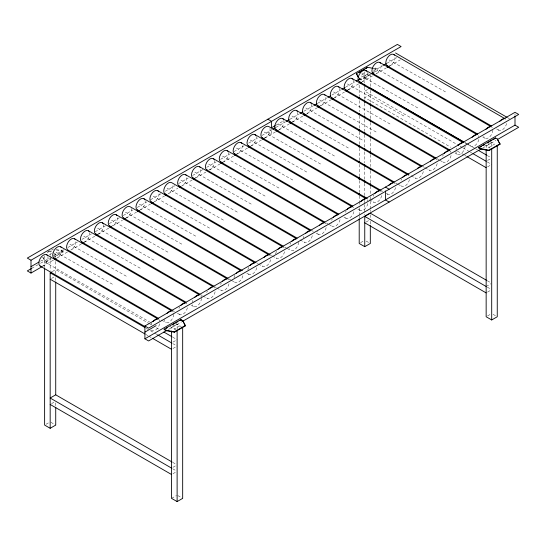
<?xml version="1.0" encoding="UTF-8"?>
<svg xmlns="http://www.w3.org/2000/svg" width="546" height="546" viewBox="0 0 546 546"><rect width="100%" height="100%" fill="white"/><g stroke="black" fill="none" stroke-linecap="round" stroke-linejoin="round"><path stroke-width="0.41" stroke-dasharray="2.73 2.05" d="M47.4 252.115L51.563 249.706M47.4 252.539L52.948 249.338L52.948 248.908L55.446 249.385M49.481 254.545L51.563 253.344M361.984 73.696L361.984 74.12L366.148 71.717M40.465 261.179L41.919 260.34L149.468 321.874M275.887 125.259L282.487 121.451M53.644 255.344L55.726 254.143L55.726 257.398M364.755 75.723L367.533 74.12L369.383 75.191M31.729 268.359L39.844 263.67M40.581 263.247L49.44 258.135M53.863 255.576L64.196 249.611M67.888 247.481L77.477 241.946M81.907 239.387L91.503 233.852M95.188 231.722L105.521 225.757M109.214 223.621L119.54 217.663M123.232 215.527L132.821 209.992M137.251 207.432L146.847 201.897M150.532 199.768L160.865 193.803M165.295 191.243L174.884 185.708M178.576 183.579L188.172 178.037M192.595 175.484L202.928 169.519M206.62 167.39L216.209 161.848M220.639 159.296L230.228 153.754M233.92 151.624L244.253 145.659M248.676 143.1L257.535 137.988M261.964 135.435L272.283 129.477M275.962 127.355L285.531 121.826M289.946 119.281L299.515 113.752M303.931 111.207L313.5 105.678M317.915 103.133L327.484 97.604M331.9 95.059L341.462 89.53M345.877 86.985L354.716 81.886M359.132 79.334L368.693 73.812M373.116 71.26L382.678 65.738M387.094 63.186L396.662 57.664M43.038 257.378L44.622 260.128L46.471 261.193L50.819 258.688M54.436 256.593L63.124 251.576L63.124 252.006L54.798 256.811M359.207 78.501L361.056 79.573L369.744 74.556M373.368 72.461L377.709 69.956L377.709 70.379L372.857 73.184M42.636 257.118L44.622 260.551L46.471 261.623L51.331 258.818M359.207 78.931L361.056 79.996L370.775 74.386M42.806 266.236L53.877 259.841M56.832 258.142L67.895 251.747M70.85 250.048L81.183 244.082M84.132 242.376L95.202 235.988M98.15 234.282L109.22 227.894M112.913 225.764L122.502 220.222M126.194 218.093L136.527 212.128M140.213 209.998L150.546 204.033M154.238 201.904L164.564 195.939M168.257 193.81L177.846 188.268M181.538 186.138L192.608 179.75M195.557 178.044L205.89 172.079M209.582 169.949L219.908 163.984M222.864 162.278L233.934 155.89M236.882 154.184L247.952 147.795M250.907 146.089L261.971 139.701M264.926 137.995L275.983 131.613M278.924 129.914L289.23 123.962M292.171 122.263L303.214 115.889M306.893 113.766L317.199 107.815M320.877 105.692L331.183 99.741M334.125 98.041L344.43 92.097M348.109 89.967L359.152 83.599L359.207 96.335M362.094 81.9L372.399 75.949M376.078 73.826L386.384 67.875M390.062 65.752L400.368 59.801M52.252 271.615L55.726 269.608L149.16 323.553M367.533 89.585L364.755 91.189L458.927 145.557M51.563 278.426L54.334 276.822M370.311 94.397L364.755 97.597L450.839 147.297M168.523 329.443L181.804 321.771M482.637 148.089L495.884 140.445M179.893 325.832L174.345 329.033L174.345 328.61M51.563 403.637L54.334 402.033M366.148 222.017L368.919 220.413M172.952 342.096L176.426 340.097M487.537 160.476L491.7 158.067M172.952 348.512L176.426 346.505M487.537 166.885L491.011 164.878M46.007 424.283L49.481 422.283M360.592 242.663L364.066 240.656M172.952 467.315L176.426 465.308M486.152 286.493L491.011 283.688M172.952 473.723L176.426 471.724M487.537 292.103L491.011 290.097M171.567 498.375L176.426 495.57M487.537 315.95L491.011 313.95M373.362 68.407L375.86 68.885L377.709 69.956M373.362 68.83L375.86 69.315L377.709 70.379M56.279 249.549L61.275 250.512L63.124 251.576M56.279 249.979L61.275 250.935L63.124 252.006M389.073 59.91L446.628 92.547M375.198 67.922L432.753 100.56M361.315 75.935L418.871 108.572M347.433 83.948L404.995 116.591M333.558 91.96L391.113 124.604M319.676 99.973L377.238 132.617M305.801 107.985L363.356 140.629M291.919 115.998L349.474 148.642M278.044 124.01L335.599 156.654M264.162 132.023L321.717 164.667M250.286 140.035L307.842 172.679M236.404 148.048L293.96 180.692M222.529 156.067L280.084 188.704M208.647 164.08L266.202 196.717M194.772 172.092L252.327 204.73M180.89 180.105L238.445 212.742M167.015 188.117L224.57 220.755M153.133 196.13L210.688 228.767M139.257 204.143L196.813 236.78M125.375 212.155L182.93 244.792M111.5 220.168L169.055 252.805M97.618 228.18L155.173 260.817M83.743 236.193L141.298 268.83M69.861 244.205L127.416 276.842M55.985 252.218L113.541 284.855M507.978 117.875L509.445 118.721M496.621 128.965L498.826 130.235M482.739 136.978L484.944 138.247M489.851 141.537L494.478 144.205L488.929 147.413L488.929 146.983M487.694 143.496L488.929 144.205M361.984 74.12L366.612 76.795M484.302 144.738L490.315 148.212M465.219 142.779L467.424 144.055M468.161 144.478L474.781 148.3M475.518 148.724L477.723 150M487.291 155.521L490.97 157.644M464.448 142.445L465.922 143.291M466.653 143.714L471.068 146.26M460.066 146.219L462.271 147.488M463.008 147.918L469.628 151.74M470.365 152.163L471.84 153.01M487.291 161.93L491.7 164.482M457.459 151.119L464.08 154.941M464.817 155.364L466.284 156.217M454.982 153.003L457.186 154.279M436.691 158.47L438.895 159.746M439.632 160.169L443.311 162.292M422.816 166.482L424.283 167.329M425.02 167.758L429.429 170.304M411.138 175.771L415.547 178.317M395.789 182.93L397.263 183.784M398 184.207L401.672 186.329M381.176 190.52L382.65 191.373M386.322 193.489L387.79 194.342M267.868 132.023L271.567 134.159L271.567 129.354M369.505 199.809L373.914 202.354M487.291 280.74L490.97 282.862M357.828 209.091L360.032 210.367M487.291 287.148L490.97 289.271M343.953 217.103L346.157 218.38M366.148 241.059L370.311 243.461M493.093 314.346L495.864 315.95M326.399 223L327.866 223.846M328.603 224.27L332.275 226.392M311.786 230.583L313.254 231.436M316.195 233.128L318.4 234.405M300.109 239.871L304.518 242.417M284.759 247.038L286.234 247.884M286.964 248.307L290.643 250.43M270.147 254.627L271.615 255.473M272.352 255.897L276.761 258.442M256.272 262.64L257.739 263.486M258.476 263.909L262.885 266.455M246.799 273.198L249.003 274.467M228.515 278.665L230.719 279.934M231.449 280.357L235.128 282.48M214.633 286.677L216.1 287.524M216.837 287.947L221.246 290.492M200.757 294.69L202.225 295.536M202.962 295.959L207.371 298.505M191.284 305.248L193.489 306.518M172.993 310.715L174.467 311.561M177.409 313.261L179.614 314.53M51.563 251.74L50.171 250.935L50.171 255.187M52.948 252.539L57.576 255.214M175.887 323.519L181.279 326.631M172.488 324.761L174.345 325.832M161.323 319.997L165.731 322.543M169.717 326.365L177.116 330.637M149.897 323.976L151.365 324.829M156.518 327.798L158.722 329.074M172.7 337.148L177.116 339.694M146.219 328.262L157.255 334.637M172.7 343.557L177.116 346.103M145.816 334.445L148.021 335.715M148.758 336.145L151.699 337.844M172.7 462.36L176.378 464.482M172.7 468.775L176.378 470.898M50.867 422.283L55.726 425.088M177.812 495.57L182.671 498.375M515.001 113.916L515.001 115.52M491.7 146.676L491.7 142.602L486.152 145.809L486.152 149.065M375.86 68.885L375.86 69.315M370.311 74.147L370.311 87.988M370.311 90.39L370.311 102.034M370.311 106.272L370.311 119.008M370.311 122.4L370.311 134.282M370.311 138.52L370.311 151.249M370.311 154.648L370.311 166.53M370.311 170.768L370.311 182.651M370.311 186.043L370.311 196.226M370.311 197.079L370.311 200.471M370.311 201.317L370.311 208.954M370.311 209.807L370.311 211.5M370.311 214.803L370.311 218.011M370.311 221.314L370.311 224.72M364.755 71.867L364.755 83.047M364.755 87.121L364.755 99.932M364.755 103.331L364.755 115.418M364.755 119.492L364.755 131.545M364.755 134.801L364.755 148.519M364.755 151.808L364.755 162.94M364.755 167.117L364.755 179.914M364.755 183.279L364.755 196.041M364.755 200.28L364.755 203.685M364.755 204.525L364.755 214.742M361.056 79.573L361.056 79.996M359.207 77.621L359.207 80.173M359.207 100.587L359.207 111.637M359.207 115.895L359.207 128.651M359.207 132.05L359.207 144.806M359.207 148.212L359.207 160.114M359.207 164.366L359.207 177.122M359.207 180.528L359.207 192.431M359.207 195.837L359.207 202.641M359.207 207.739L359.207 215.397M359.207 216.25L359.207 217.95M177.116 329.115L177.116 324.228L171.567 327.436L171.567 330.692M61.275 250.512L61.275 250.935M55.726 261.466L55.726 275.218M55.726 277.716L55.726 281.108M55.726 402.941L55.726 406.347M50.171 256.04L50.171 270.495M46.471 261.193L46.471 261.623M44.622 255.842L44.622 267.752M158.497 319.287A6.545 3.774 -60 0 1 159.664 321.028M159.623 323.812A6.545 3.774 -60 0 1 155.706 329.921A6.545 3.774 -60 0 1 151.133 329.852M151.201 324.474A6.545 3.774 -60 0 1 151.952 322.945M200.853 295.952A6.545 3.774 -60 0 1 201.297 296.99M201.44 298.293A6.545 3.774 -60 0 1 197.345 305.883A6.545 3.774 -60 0 1 192.322 304.777M192.363 301.993A6.545 3.774 -60 0 1 192.84 300.436M89.585 232.494A6.545 3.774 -60 0 1 83.831 242.253M227.887 279.224A6.545 3.774 -60 0 1 228.61 279.927M229.02 283.749A6.545 3.774 -60 0 1 224.495 290.24A6.545 3.774 -60 0 1 220.079 288.752M220.598 284.411A6.545 3.774 -60 0 1 221.348 282.883M47.946 256.531A6.545 3.774 -60 0 1 42.192 266.291M172.372 311.275A6.545 3.774 -60 0 1 173.096 311.978M173.683 314.319A6.545 3.774 -60 0 1 168.98 322.29A6.545 3.774 -60 0 1 164.428 319.499M186.254 303.262A6.545 3.774 -60 0 1 186.971 303.965M187.38 307.787A6.545 3.774 -60 0 1 182.862 314.278A6.545 3.774 -60 0 1 178.446 312.79M178.958 308.449A6.545 3.774 -60 0 1 179.709 306.92M75.839 241.81A6.545 3.774 -60 0 1 71.144 249.781M242.895 275.737A6.545 3.774 -60 0 1 238.377 282.227A6.545 3.774 -60 0 1 233.961 280.74M233.995 277.955A6.545 3.774 -60 0 1 235.224 274.87M394.437 183.067A6.545 3.774 -60 0 1 395.154 183.77M395.563 187.599A6.545 3.774 -60 0 1 391.045 194.083A6.545 3.774 -60 0 1 386.629 192.595M214.012 287.237A6.545 3.774 -60 0 1 214.728 287.94M215.138 291.762A6.545 3.774 -60 0 1 210.62 298.252A6.545 3.774 -60 0 1 206.204 296.765M206.722 292.424A6.545 3.774 -60 0 1 207.466 290.895M352.798 207.105A6.545 3.774 -60 0 1 353.521 207.808M353.924 211.636A6.545 3.774 -60 0 1 349.406 218.127A6.545 3.774 -60 0 1 344.99 216.639M345.509 212.292A6.545 3.774 -60 0 1 346.26 210.77M339.4 88.261A6.545 3.774 -60 0 1 334.841 97.536M172.993 185.722A6.545 3.774 -60 0 1 168.298 193.694M283.401 247.167A6.545 3.774 -60 0 1 284.125 247.87M284.534 251.699A6.545 3.774 -60 0 1 280.016 258.19A6.545 3.774 -60 0 1 275.6 256.702M275.634 253.917A6.545 3.774 -60 0 1 276.863 250.832M408.312 175.054A6.545 3.774 -60 0 1 409.036 175.757M409.445 179.586A6.545 3.774 -60 0 1 404.92 186.07A6.545 3.774 -60 0 1 400.505 184.582M401.023 180.241A6.545 3.774 -60 0 1 401.774 178.713M297.761 112.299A6.545 3.774 -60 0 1 292.014 122.058M269.526 255.18A6.545 3.774 -60 0 1 270.25 255.883M270.652 259.712A6.545 3.774 -60 0 1 265.533 266.496A6.545 3.774 -60 0 1 261.582 263.411M283.886 120.311A6.545 3.774 -60 0 1 279.327 129.586M270.004 128.324A6.545 3.774 -60 0 1 264.257 138.09M380.555 191.08A6.545 3.774 -60 0 1 381.279 191.782M381.688 195.611A6.545 3.774 -60 0 1 376.563 202.389A6.545 3.774 -60 0 1 372.611 199.304M373.266 196.267A6.545 3.774 -60 0 1 374.017 194.745M436.07 159.029A6.545 3.774 -60 0 1 436.793 159.732M437.203 163.554A6.545 3.774 -60 0 1 432.678 170.045A6.545 3.774 -60 0 1 428.262 168.557M325.662 97.577A6.545 3.774 -60 0 1 319.772 106.033M159.118 193.734A6.545 3.774 -60 0 1 154.416 201.706M103.46 224.481A6.545 3.774 -60 0 1 97.707 234.241M423.321 171.574A6.545 3.774 -60 0 1 418.802 178.057A6.545 3.774 -60 0 1 414.387 176.57M311.643 104.286A6.545 3.774 -60 0 1 307.084 113.561M340.049 219.649A6.545 3.774 -60 0 1 334.923 226.426A6.545 3.774 -60 0 1 330.972 223.341M331.627 220.304A6.545 3.774 -60 0 1 332.377 218.782M228.371 152.361A6.545 3.774 -60 0 1 223.812 161.636M117.479 217.772A6.545 3.774 -60 0 1 111.589 226.228M478.426 135.695A6.545 3.774 -60 0 1 478.876 136.732M478.835 139.517A6.545 3.774 -60 0 1 474.317 146.007A6.545 3.774 -60 0 1 469.901 144.519M312.292 235.674A6.545 3.774 -60 0 1 307.773 242.165A6.545 3.774 -60 0 1 303.358 240.677M303.392 237.885A6.545 3.774 -60 0 1 303.869 236.329M200.751 169.697A6.545 3.774 -60 0 1 194.861 178.153M131.217 208.456A6.545 3.774 -60 0 1 125.464 218.216M256.777 267.724A6.545 3.774 -60 0 1 252.252 274.215A6.545 3.774 -60 0 1 247.843 272.727M247.877 269.942A6.545 3.774 -60 0 1 249.106 266.858M367.158 72.236A6.545 3.774 -60 0 1 362.599 81.511M395.051 57.514A6.545 3.774 -60 0 1 389.162 65.97M506.592 123.492A6.545 3.774 -60 0 1 502.074 129.982A6.545 3.774 -60 0 1 497.659 128.494M145.1 200.437A6.545 3.774 -60 0 1 140.54 209.719M449.952 151.017A6.545 3.774 -60 0 1 451.112 152.757M451.078 155.542A6.545 3.774 -60 0 1 446.56 162.032A6.545 3.774 -60 0 1 442.144 160.544M442.656 156.204A6.545 3.774 -60 0 1 443.407 154.675M465.131 146.048A6.545 3.774 -60 0 1 460.435 154.02A6.545 3.774 -60 0 1 455.883 151.228M456.06 149.747A6.545 3.774 -60 0 1 456.538 148.191M298.587 242.206A6.545 3.774 -60 0 1 294.499 249.795A6.545 3.774 -60 0 1 289.476 248.689M289.994 244.342A6.545 3.774 -60 0 1 290.745 242.82M214.489 160.374A6.545 3.774 -60 0 1 208.736 170.14M325.041 223.13A6.545 3.774 -60 0 1 325.764 223.833M326.167 227.662A6.545 3.774 -60 0 1 321.048 234.439A6.545 3.774 -60 0 1 317.096 231.354M367.397 199.795A6.545 3.774 -60 0 1 367.84 200.832M367.806 203.624A6.545 3.774 -60 0 1 363.288 210.114A6.545 3.774 -60 0 1 358.872 208.62M359.384 204.279A6.545 3.774 -60 0 1 360.135 202.757M256.129 136.336A6.545 3.774 -60 0 1 251.57 145.611M61.964 249.822A6.545 3.774 -60 0 1 57.269 257.794M242.39 145.652A6.545 3.774 -60 0 1 236.5 154.115M353.276 80.248A6.545 3.774 -60 0 1 347.529 90.008M186.875 177.709A6.545 3.774 -60 0 1 182.173 185.674M491.584 126.979A6.545 3.774 -60 0 1 492.308 127.682M492.888 130.023A6.545 3.774 -60 0 1 488.8 137.612A6.545 3.774 -60 0 1 483.776 136.507M381.176 65.527A6.545 3.774 -60 0 1 376.481 73.498"/><path stroke-width="0.82" d="M30.999 260.23L401.098 46.553L397.399 44.417L27.3 258.094L30.999 260.23L30.999 273.055L27.3 270.912L31.729 268.359M358.415 77.552L356.429 73.696L367.533 67.281L372.529 68.243M361.984 70.919L359.207 72.516L359.207 72.092M363.37 70.113L364.755 69.315M366.148 68.509L367.533 67.281M30.999 266.639L39.005 262.019M275.164 125.676L271.567 127.75L271.567 121.342L267.868 119.205M273.02 129.054L275.225 127.778M286.268 121.403L289.209 119.704M300.252 113.329L302.457 112.053M314.23 105.255L317.178 103.556M328.214 97.181L330.426 95.905M342.199 89.107L345.147 87.408M356.183 81.033L358.394 79.757M383.415 65.315L386.363 63.616M371.198 73.717L372.645 72.884M30.999 273.055L42.069 266.66M54.614 259.418L56.088 258.565M81.92 243.653L83.395 242.799M95.939 235.558L97.413 234.705M109.958 227.464L111.439 226.61M123.983 219.369L125.457 218.516M137.264 211.705L139.476 210.422M151.283 203.61L153.494 202.327M165.302 195.509L166.783 194.663M179.327 187.415L180.801 186.568M193.345 179.32L194.82 178.474M220.652 163.561L222.864 162.278M234.671 155.467L236.145 154.614M248.689 147.372L250.164 146.519M262.708 139.278L264.189 138.425M276.72 131.19L278.187 130.337M289.967 123.539L291.441 122.686M303.951 115.465L306.156 114.189M317.936 107.391L319.403 106.545M331.92 99.317L333.388 98.471M345.905 91.243L347.372 90.397M359.889 83.169L361.356 82.323M387.121 67.451L389.325 66.175M55.726 407.2L55.726 425.088L50.171 428.289L50.171 272.816L51.563 272.01M368.919 88.786L370.311 87.988L463.008 141.503M144.902 325.989L515.001 112.312L518.7 114.448L148.601 328.126L144.902 325.989L144.902 338.807L148.601 340.95L166.312 330.719M144.902 332.139L156.101 325.669M144.902 338.807L515.001 125.136L518.7 127.273L497.358 139.592M164.162 329.142L180.822 319.526L182.671 320.598L185.442 325.832L174.345 332.241L166.011 330.637L164.162 329.572L164.162 329.142L166.011 330.214L174.345 331.811L185.442 325.402M478.746 147.516L495.406 137.906L497.256 138.971L500.027 144.205L488.929 150.614L480.603 149.017L478.746 147.946L478.746 147.516L480.603 148.587L488.929 150.191L500.027 143.782M166.243 328.371L167.636 327.566M172.488 324.761L175.266 323.157M176.651 322.358L178.044 321.56M179.429 320.755L180.822 319.956L182.05 320.666M478.746 147.946L481.524 146.342M482.91 145.543L484.302 144.738M487.769 142.738L489.161 141.94M490.547 141.134L491.932 140.336M493.325 139.53L494.71 138.732M182.541 321.348L481.163 148.942M171.97 461.936L55.726 394.826L50.171 398.027L171.567 468.113M370.311 225.573L370.311 243.461L364.755 246.669L364.755 216.407L370.311 213.199L486.554 280.31M171.567 331.504L171.567 498.375L177.116 501.583L182.671 498.375L182.671 327.436M486.152 149.877L486.152 316.755L491.7 319.956L497.256 316.755L497.256 145.809M395.55 52.969L507.241 117.451M393.748 54.463L505.466 118.967M387.107 65.738L491.475 125.996M379.873 62.476L490.854 126.556M373.232 73.751L477.593 134.009M365.991 70.489L476.972 134.569M478.46 150.423L486.554 155.098M359.35 81.763L463.718 142.021M352.115 78.508L463.097 142.581M472.911 153.631L486.152 161.275M467.021 156.641L486.152 167.683M345.475 89.776L449.836 150.034M338.233 86.521L449.215 150.594M331.593 97.789L435.961 158.047M324.358 94.533L435.333 158.606M317.711 105.801L422.078 166.059M310.476 102.546L421.457 166.619M303.835 113.814L408.934 174.495M296.601 110.558L407.575 174.631M289.953 121.826L394.321 182.084M282.719 118.571L393.7 182.644M385.462 187.101L389.162 189.237M276.078 129.839L380.446 190.097M379.818 190.656L268.844 126.583A6.545 3.774 -60 0 0 261.896 130.992A6.545 3.774 -60 0 0 263.145 138.172M389.162 202.054L385.462 199.918L385.462 190.943M262.196 137.851L367.301 198.532M254.962 134.596L365.943 198.669M248.321 145.871L352.689 206.122M241.086 142.608L352.061 206.681M364.755 216.407L486.152 286.493M364.755 222.816L486.152 292.902M234.439 153.883L338.807 214.134M227.204 150.621L338.186 214.694M220.564 161.896L324.931 222.147M213.322 158.633L324.304 222.707M364.755 246.669L359.207 243.461L359.207 218.796M206.681 169.908L311.049 230.159M199.447 166.646L310.428 230.719M192.806 177.921L297.167 238.172M185.565 174.659L296.546 238.732M178.924 185.933L283.292 246.185M282.671 246.744L171.69 182.671A6.545 3.774 -60 0 0 164.742 187.087A6.545 3.774 -60 0 0 165.991 194.267M165.049 193.946L269.41 254.197M157.808 190.684L268.789 254.757M151.167 201.959L255.535 262.21M143.932 198.696L254.914 262.769M137.292 209.971L242.39 270.652M241.032 270.782L130.05 206.709A6.545 3.774 -60 0 0 123.103 211.125A6.545 3.774 -60 0 0 124.358 218.304M123.41 217.984L227.778 278.235M116.175 214.721L227.156 278.794M109.534 225.996L213.895 286.247M102.293 222.734L213.274 286.807M95.652 234.009L200.02 294.267M88.418 230.746L199.399 294.82M81.777 242.021L186.138 302.279M74.536 238.759L185.517 302.832M172.263 310.292L67.895 250.034A6.545 3.774 -60 0 1 68.455 241.701A6.545 3.774 -60 0 1 75.259 239.462M60.661 246.772L171.642 310.851M54.02 258.046L158.381 318.304M46.779 254.784L157.76 318.864M163.875 332.05L171.97 336.718M40.138 266.059L145.236 326.74M50.171 272.816L145.079 327.607M157.589 334.828L171.567 342.902M50.171 279.224L145.079 334.015M152.436 338.267L171.567 349.31M50.171 404.443L171.567 474.529M50.171 428.289L44.622 425.088L44.622 268.598M500.027 144.205L497.256 138.971M356.429 73.696L358.415 77.129M185.442 325.832L182.671 320.598M515.001 116.318L515.001 125.136M495.406 137.906L495.406 138.329M491.7 148.587L491.7 319.956M488.929 150.191L488.929 150.614M480.603 148.587L480.603 149.017M370.311 103.726L370.311 105.426M370.311 119.854L370.311 121.553M370.311 135.974L370.311 137.674M370.311 151.249L370.311 153.795M370.311 168.223L370.311 169.922M370.311 183.497L370.311 185.196M364.755 84.678L364.755 86.309M364.755 100.996L364.755 102.689M364.755 116.271L364.755 117.963M364.755 132.391L364.755 134.091M364.755 148.519L364.755 150.211M364.755 164.639L364.755 166.339M364.755 180.767L364.755 182.46M364.755 196.888L364.755 198.587M359.207 97.181L359.207 98.881M359.207 113.343L359.207 115.042M359.207 129.498L359.207 131.204M359.207 145.659L359.207 147.359M359.207 160.968L359.207 162.667M359.207 177.122L359.207 179.675M359.207 193.284L359.207 194.983M180.822 319.526L180.822 319.956M177.116 330.214L177.116 501.583M174.345 331.811L174.345 332.241M166.011 330.214L166.011 330.637M55.726 258.21L55.726 259.841M55.726 281.961L55.726 394.826M41.087 266.38A6.545 3.774 -60 0 1 40.24 258.449A6.545 3.774 -60 0 1 47.502 255.487M82.719 242.342A6.545 3.774 -60 0 1 81.873 234.411A6.545 3.774 -60 0 1 89.134 231.449M110.476 226.317A6.545 3.774 -60 0 1 109.63 218.386A6.545 3.774 -60 0 1 116.892 215.424M277.027 130.16A6.545 3.774 -60 0 1 276.18 122.229A6.545 3.774 -60 0 1 283.442 119.274M388.861 185.34A6.545 3.774 -60 0 1 393.489 182.746M180.678 305.528A6.545 3.774 -60 0 1 185.306 302.941M347.229 209.377A6.545 3.774 -60 0 1 351.849 206.784M332.541 98.109A6.545 3.774 -60 0 1 331.695 90.179A6.545 3.774 -60 0 1 338.957 87.224M444.376 153.283A6.545 3.774 -60 0 1 449.003 150.696M290.902 122.147A6.545 3.774 -60 0 1 290.056 114.216A6.545 3.774 -60 0 1 297.317 111.261M402.743 177.327A6.545 3.774 -60 0 1 407.364 174.734M430.501 161.295A6.545 3.774 -60 0 1 435.121 158.709M318.659 106.122A6.545 3.774 -60 0 1 317.813 98.191A6.545 3.774 -60 0 1 325.075 95.236M152.116 202.279A6.545 3.774 -60 0 1 151.269 194.349A6.545 3.774 -60 0 1 158.531 191.387M138.234 210.292A6.545 3.774 -60 0 1 137.387 202.361A6.545 3.774 -60 0 1 144.649 199.399M304.784 114.134A6.545 3.774 -60 0 1 303.938 106.204A6.545 3.774 -60 0 1 311.2 103.249M221.512 162.21A6.545 3.774 -60 0 1 220.666 154.279A6.545 3.774 -60 0 1 227.928 151.324M166.803 313.541A6.545 3.774 -60 0 1 171.43 310.954M152.921 321.553A6.545 3.774 -60 0 1 157.548 318.966M194.56 297.515A6.545 3.774 -60 0 1 199.188 294.929M417.745 168.148A6.545 3.774 -60 0 1 421.246 166.721M360.299 82.084A6.545 3.774 -60 0 1 359.452 74.154A6.545 3.774 -60 0 1 366.714 71.198M193.755 178.235A6.545 3.774 -60 0 1 192.902 170.304A6.545 3.774 -60 0 1 200.17 167.349M472.133 137.258A6.545 3.774 -60 0 1 476.76 134.671M388.056 66.059A6.545 3.774 -60 0 1 387.21 58.129A6.545 3.774 -60 0 1 394.471 55.166M319.471 225.402A6.545 3.774 -60 0 1 324.092 222.809M207.63 170.222A6.545 3.774 -60 0 1 206.784 162.292A6.545 3.774 -60 0 1 214.046 159.336M346.417 90.097A6.545 3.774 -60 0 1 345.57 82.166A6.545 3.774 -60 0 1 352.832 79.211M54.962 258.367A6.545 3.774 -60 0 1 54.115 250.437A6.545 3.774 -60 0 1 61.377 247.475M291.714 241.428A6.545 3.774 -60 0 1 296.335 238.841M96.601 234.33A6.545 3.774 -60 0 1 95.755 226.399A6.545 3.774 -60 0 1 103.017 223.437M222.318 281.49A6.545 3.774 -60 0 1 226.945 278.904M263.95 257.453A6.545 3.774 -60 0 1 268.577 254.866M249.269 146.185A6.545 3.774 -60 0 1 248.423 138.254A6.545 3.774 -60 0 1 255.685 135.299M236.193 273.478A6.545 3.774 -60 0 1 240.82 270.891M208.435 289.503A6.545 3.774 -60 0 1 211.957 287.005M235.387 154.197A6.545 3.774 -60 0 1 234.541 146.267A6.545 3.774 -60 0 1 241.803 143.311M458.258 145.27A6.545 3.774 -60 0 1 462.885 142.683M179.873 186.247A6.545 3.774 -60 0 1 179.027 178.317A6.545 3.774 -60 0 1 186.288 175.362M250.075 265.465A6.545 3.774 -60 0 1 254.702 262.879M499.89 121.232A6.545 3.774 -60 0 1 504.518 118.646M305.589 233.415A6.545 3.774 -60 0 1 310.217 230.828M277.832 249.44A6.545 3.774 -60 0 1 282.459 246.853M361.104 201.365A6.545 3.774 -60 0 1 365.731 198.771M374.174 74.072A6.545 3.774 -60 0 1 373.327 66.141A6.545 3.774 -60 0 1 380.589 63.179M374.986 193.352A6.545 3.774 -60 0 1 379.607 190.759M333.347 217.39A6.545 3.774 -60 0 1 337.974 214.796M486.015 129.245A6.545 3.774 -60 0 1 490.642 126.658"/></g></svg>
